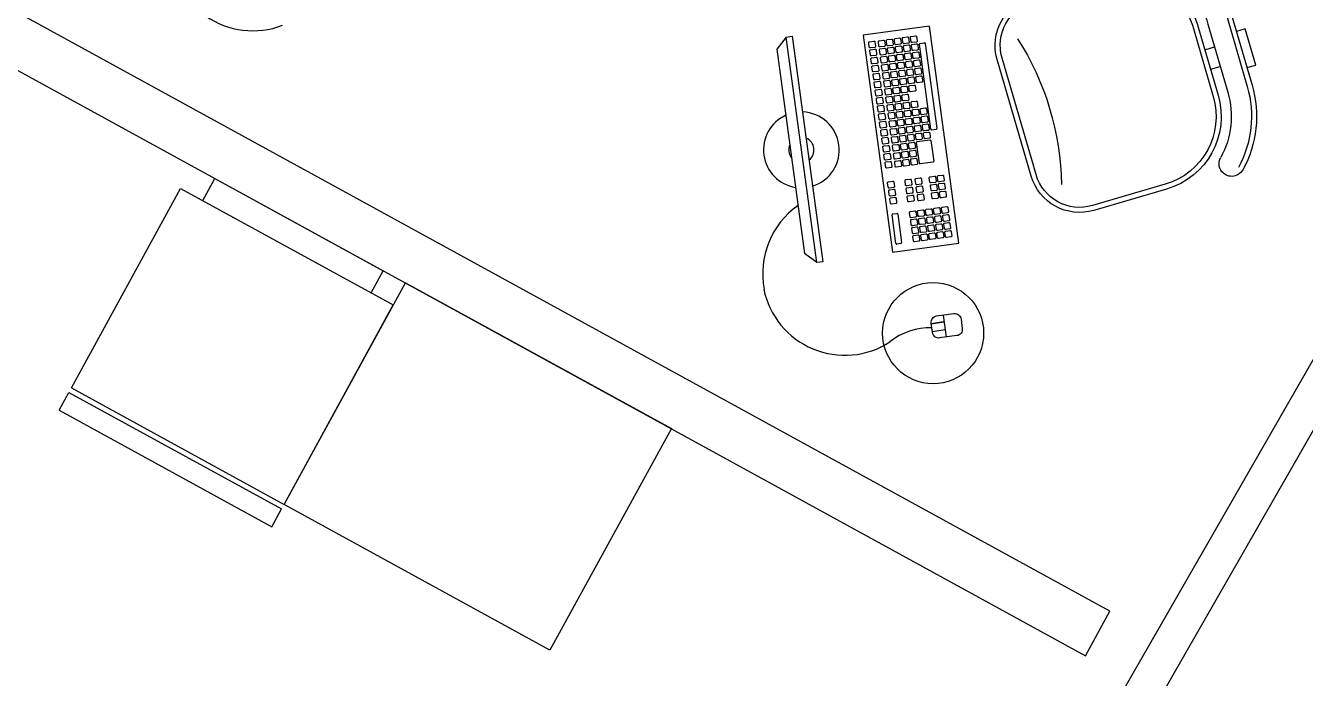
# Model space of a CAD drawing. Extents: x -1.7 to 87, y -33.6 to 19.
# Drawn here: x 51.733 to 54.266, y -5.114 to -3.823 of the extents above; entities that cross this region are included whole.
import ezdxf

# ---------------------------------------------------------------- set-up
doc = ezdxf.new("R2010")
doc.units = 0
for name, color, linetype in [('AR-ARMÁRIOS', 2, 'Continuous'), ('AR-DIV', 2, 'Continuous'), ('AR-MOB', 2, 'Continuous')]:
    doc.layers.add(name, color=color, linetype=linetype)

# ---------------------------------------------------------------- blocks, each defined once
blk = doc.blocks.new('geladeira')
at = {"color": 2}
for p, q in [((0.05, -0.24), (0.05, 0.24)), ((0.5, 0.24), (0.05, 0.24)), ((0.55, 0.24), (0.51, 0.24)), ((0.55, -0.24), (0.55, 0.24)), ((0.5, -0.24), (0.05, -0.24)), ((0.55, -0.24), (0.51, -0.24))]:
    blk.add_line(p, q, dxfattribs=at)
at = {"color": 1}
for p, q in [((0.5, -0.24), (0.5, 0.24)), ((0.51, -0.24), (0.51, 0.24)), ((0, -0.19), (0, 0.19)), ((0.05, 0.19), (0, 0.19)), ((0.05, -0.19), (0, -0.19))]:
    blk.add_line(p, q, dxfattribs=at)
blk = doc.blocks.new('CADEIRA-S')
at = {"color": 2}
for p, q in [((0.0718, 0.2686), (-0.0682, 0.2686)), ((0.0718, 0.2186), (-0.0682, 0.2186)), ((0.0718, 0.1986), (-0.0682, 0.1986)), ((-0.2182, 0.0486), (-0.2182, -0.1014)), ((0.2218, -0.1014), (0.2218, 0.0486)), ((-0.1182, -0.2014), (0.1218, -0.2014))]:
    blk.add_line(p, q, dxfattribs=at)
at = {"color": 1}
for p, q in [((0.0718, 0.2586), (-0.0682, 0.2586)), ((-0.0148, 0.1986), (-0.0149, 0.2186)), ((0.0252, 0.1986), (0.0251, 0.2186)), ((0.0718, 0.1886), (-0.0682, 0.1886)), ((-0.2082, 0.0486), (-0.2082, -0.1014)), ((0.2118, -0.1014), (0.2118, 0.0486)), ((-0.1182, -0.1914), (0.1218, -0.1914))]:
    blk.add_line(p, q, dxfattribs=at)
at = {"color": 2}
blk.add_lwpolyline([(-0.032, 0.2686), (-0.032, 0.2867), (0.0426, 0.2867), (0.0426, 0.2686)], dxfattribs=at)
for centre, radius, start, end in [((-0.0682, 0.0486), 0.22, 90, 135), ((0.0718, 0.0486), 0.22, 45, 90), ((-0.2061, 0.1864), 0.025, 135, 315), ((-0.0682, 0.0486), 0.17, 90, 135), ((0.0718, 0.0486), 0.17, 45, 90), ((0.2097, 0.1864), 0.025, 225, 45), ((-0.0682, 0.0486), 0.15, 90, 180), ((0.0718, 0.0486), 0.15, 0, 90), ((-0.1182, -0.1014), 0.1, 180, 270), ((0.1218, -0.1014), 0.1, 270, 0)]:
    blk.add_arc(centre, radius, start, end, dxfattribs=at)
at = {"color": 1}
for centre, radius, start, end in [((-0.0682, 0.0486), 0.21, 90, 135), ((0.0718, 0.0486), 0.21, 45, 90), ((-0.0682, 0.0486), 0.14, 90, 180), ((0.0718, 0.0486), 0.14, 0, 90), ((-0.1182, -0.1014), 0.09, 180, 270), ((0.1218, -0.1014), 0.09, 270, 0), ((-0.0052, -0.6823), 0.5534, 73.6911, 105.2491)]:
    blk.add_arc(centre, radius, start, end, dxfattribs=at)
blk = doc.blocks.new('estacao de trabalho 290 x 150')
at = {"color": 252}
for p, q in [((0.5718, 0.898), (0.5753, 0.9006)), ((0.681, 0.7663), (0.5804, 0.9024)), ((0.5808, 0.9046), (0.5882, 0.9101)), ((0.691, 0.7737), (0.5904, 0.9098)), ((0.6743, 0.7593), (0.6777, 0.7619)), ((0.6832, 0.7659), (0.6907, 0.7714)), ((0.6693, 0.7315), (0.6898, 0.7467)), ((0.6921, 0.7463), (0.7165, 0.7132)), ((0.6934, 0.6962), (0.669, 0.7293)), ((0.7162, 0.711), (0.6957, 0.6958)), ((0.7401, 0.6863), (0.7375, 0.6898)), ((0.6955, 0.5827), (0.7022, 0.5876)), ((0.7044, 0.5873), (0.7381, 0.5416)), ((0.7289, 0.5348), (0.6952, 0.5804)), ((0.7378, 0.5394), (0.7311, 0.5345))]:
    blk.add_line(p, q, dxfattribs=at)
at = {"color": 2}
for p, q in [((0.3423, 0.788), (0.3379, 0.7583)), ((0.3379, 0.7583), (0.5801, 0.4305)), ((0.8666, 0.4291), (0.887, 0.4442)), ((0.887, 0.4442), (0.8666, 0.4291)), ((0.8758, 0.4167), (0.8962, 0.4318)), ((0.8789, 0.4551), (0.905, 0.4198)), ((0.6097, 0.426), (0.5801, 0.4305))]:
    blk.add_line(p, q, dxfattribs=at)
for points in [[(0.8381, 0.5953), (0.5809, 0.9435), (0.4743, 0.8647), (0.7315, 0.5165)], [(-1.45, 0), (1.45, 0), (1.45, 0.1), (-1.45, 0.1)]]:
    blk.add_lwpolyline(points, close=True, dxfattribs=at)
at = {"color": 252}
for points in [[(0.5588, 0.9083), (0.5658, 0.9134, -0.414214), (0.5684, 0.913), (0.5736, 0.9061, -0.414214), (0.5732, 0.9034), (0.5662, 0.8983, -0.414214), (0.5636, 0.8987), (0.5584, 0.9057, -0.414214)], [(0.5331, 0.8893), (0.54, 0.8944, -0.414214), (0.5427, 0.894), (0.5478, 0.8871, -0.414214), (0.5474, 0.8844), (0.5405, 0.8793, -0.414214), (0.5378, 0.8797), (0.5327, 0.8866, -0.414214)], [(0.546, 0.8988), (0.5529, 0.9039, -0.414214), (0.5556, 0.9035), (0.5607, 0.8966, -0.414214), (0.5603, 0.8939), (0.5533, 0.8888, -0.414214), (0.5507, 0.8892), (0.5456, 0.8962, -0.414214)], [(0.5555, 0.8859), (0.5624, 0.8911, -0.414214), (0.5651, 0.8907), (0.5702, 0.8837, -0.414214), (0.5698, 0.8811), (0.5629, 0.8759, -0.414214), (0.5602, 0.8763), (0.5551, 0.8833, -0.414214)], [(0.5683, 0.8954), (0.5753, 0.9006, -0.414214), (0.5779, 0.9002), (0.5831, 0.8932, -0.414214), (0.5827, 0.8906), (0.5757, 0.8854, -0.414214), (0.5731, 0.8858), (0.5679, 0.8928, -0.414214)], [(0.5778, 0.8826), (0.5848, 0.8877, -0.414214), (0.5874, 0.8873), (0.5926, 0.8804, -0.414214), (0.5922, 0.8777), (0.5852, 0.8726, -0.414214), (0.5826, 0.873), (0.5774, 0.8799, -0.414214)], [(0.4915, 0.8595), (0.4985, 0.8646, -0.414214), (0.5011, 0.8642), (0.5063, 0.8573, -0.414214), (0.5059, 0.8546), (0.4989, 0.8495, -0.414214), (0.4963, 0.8499), (0.4911, 0.8569, -0.414214)], [(0.5073, 0.8703), (0.5143, 0.8754, -0.414214), (0.5169, 0.875), (0.5221, 0.8681, -0.414214), (0.5217, 0.8654), (0.5147, 0.8603, -0.414214), (0.5121, 0.8607), (0.507, 0.8676, -0.414214)], [(0.5169, 0.8574), (0.5238, 0.8625, -0.414214), (0.5265, 0.8621), (0.5316, 0.8552, -0.414214), (0.5312, 0.8525), (0.5242, 0.8474, -0.414214), (0.5216, 0.8478), (0.5165, 0.8548, -0.414214)], [(0.5202, 0.8798), (0.5272, 0.8849, -0.414214), (0.5298, 0.8845), (0.535, 0.8776, -0.414214), (0.5346, 0.8749), (0.5276, 0.8698, -0.414214), (0.525, 0.8702), (0.5198, 0.8771, -0.414214)], [(0.5297, 0.8669), (0.5367, 0.8721, -0.414214), (0.5393, 0.8717), (0.5445, 0.8647, -0.414214), (0.5441, 0.8621), (0.5371, 0.8569, -0.414214), (0.5345, 0.8573), (0.5293, 0.8643, -0.414214)], [(0.5426, 0.8764), (0.5495, 0.8816, -0.414214), (0.5522, 0.8812), (0.5573, 0.8742, -0.414214), (0.5569, 0.8716), (0.55, 0.8664, -0.414214), (0.5473, 0.8668), (0.5422, 0.8738, -0.414214)], [(0.5521, 0.8636), (0.5591, 0.8687, -0.414214), (0.5617, 0.8683), (0.5668, 0.8613, -0.414214), (0.5664, 0.8587), (0.5595, 0.8536, -0.414214), (0.5568, 0.8539), (0.5517, 0.8609, -0.414214)], [(0.565, 0.8731), (0.5719, 0.8782, -0.414214), (0.5746, 0.8778), (0.5797, 0.8708, -0.414214), (0.5793, 0.8682), (0.5724, 0.8631, -0.414214), (0.5697, 0.8635), (0.5646, 0.8704, -0.414214)], [(0.5745, 0.8602), (0.5814, 0.8653, -0.414214), (0.5841, 0.8649), (0.5892, 0.858, -0.414214), (0.5888, 0.8553), (0.5819, 0.8502, -0.414214), (0.5792, 0.8506), (0.5741, 0.8575, -0.414214)], [(0.5873, 0.8697), (0.5943, 0.8748, -0.414214), (0.5969, 0.8744), (0.6021, 0.8675, -0.414214), (0.6017, 0.8648), (0.5947, 0.8597, -0.414214), (0.5921, 0.8601), (0.5869, 0.8671, -0.414214)], [(0.5969, 0.8568), (0.6038, 0.862, -0.414214), (0.6065, 0.8616), (0.6116, 0.8546, -0.414214), (0.6112, 0.852), (0.6042, 0.8468, -0.414214), (0.6016, 0.8472), (0.5965, 0.8542, -0.414214)], [(0.501, 0.8466), (0.508, 0.8518, -0.414214), (0.5106, 0.8514), (0.5158, 0.8444, -0.414214), (0.5154, 0.8418), (0.5084, 0.8366, -0.414214), (0.5058, 0.837), (0.5006, 0.844, -0.414214)], [(0.5105, 0.8338), (0.5175, 0.8389, -0.414214), (0.5201, 0.8385), (0.5253, 0.8315, -0.414214), (0.5249, 0.8289), (0.5179, 0.8238, -0.414214), (0.5153, 0.8242), (0.5101, 0.8311, -0.414214)], [(0.5264, 0.8445), (0.5333, 0.8497, -0.414214), (0.536, 0.8493), (0.5411, 0.8423, -0.414214), (0.5407, 0.8397), (0.5338, 0.8345, -0.414214), (0.5311, 0.8349), (0.526, 0.8419, -0.414214)], [(0.5359, 0.8317), (0.5428, 0.8368, -0.414214), (0.5455, 0.8364), (0.5506, 0.8295, -0.414214), (0.5502, 0.8268), (0.5433, 0.8217, -0.414214), (0.5406, 0.8221), (0.5355, 0.829, -0.414214)], [(0.5392, 0.854), (0.5462, 0.8592, -0.414214), (0.5488, 0.8588), (0.554, 0.8518, -0.414214), (0.5536, 0.8492), (0.5466, 0.844, -0.414214), (0.544, 0.8444), (0.5388, 0.8514, -0.414214)], [(0.5487, 0.8412), (0.5557, 0.8463, -0.414214), (0.5583, 0.8459), (0.5635, 0.839, -0.414214), (0.5631, 0.8363), (0.5561, 0.8312, -0.414214), (0.5535, 0.8316), (0.5483, 0.8385, -0.414214)], [(0.5616, 0.8507), (0.5686, 0.8558, -0.414214), (0.5712, 0.8554), (0.5763, 0.8485, -0.414214), (0.5759, 0.8458), (0.569, 0.8407, -0.414214), (0.5663, 0.8411), (0.5612, 0.848, -0.414214)], [(0.5711, 0.8378), (0.5781, 0.843, -0.414214), (0.5807, 0.8426), (0.5859, 0.8356, -0.414214), (0.5855, 0.833), (0.5785, 0.8278, -0.414214), (0.5759, 0.8282), (0.5707, 0.8352, -0.414214)], [(0.584, 0.8473), (0.5909, 0.8525, -0.414214), (0.5936, 0.8521), (0.5987, 0.8451, -0.414214), (0.5983, 0.8425), (0.5914, 0.8373, -0.414214), (0.5887, 0.8377), (0.5836, 0.8447, -0.414214)], [(0.5935, 0.8345), (0.6004, 0.8396, -0.414214), (0.6031, 0.8392), (0.6082, 0.8322, -0.414214), (0.6078, 0.8296), (0.6009, 0.8245, -0.414214), (0.5982, 0.8249), (0.5931, 0.8318, -0.414214)], [(0.6064, 0.844), (0.6133, 0.8491, -0.414214), (0.616, 0.8487), (0.6211, 0.8417, -0.414214), (0.6207, 0.8391), (0.6137, 0.834, -0.414214), (0.6111, 0.8344), (0.606, 0.8413, -0.414214)], [(0.52, 0.8209), (0.527, 0.826, -0.414214), (0.5296, 0.8256), (0.5348, 0.8187, -0.414214), (0.5344, 0.816), (0.5274, 0.8109, -0.414214), (0.5248, 0.8113), (0.5196, 0.8182, -0.414214)], [(0.5295, 0.808), (0.5365, 0.8132, -0.414214), (0.5391, 0.8128), (0.5443, 0.8058, -0.414214), (0.5439, 0.8032), (0.5369, 0.798, -0.414214), (0.5343, 0.7984), (0.5292, 0.8054, -0.414214)], [(0.5454, 0.8188), (0.5523, 0.8239, -0.414214), (0.555, 0.8235), (0.5601, 0.8166, -0.414214), (0.5597, 0.8139), (0.5528, 0.8088, -0.414214), (0.5501, 0.8092), (0.545, 0.8162, -0.414214)], [(0.5549, 0.8059), (0.5618, 0.8111, -0.414214), (0.5645, 0.8107), (0.5696, 0.8037, -0.414214), (0.5692, 0.8011), (0.5623, 0.7959, -0.414214), (0.5596, 0.7963), (0.5545, 0.8033, -0.414214)], [(0.5582, 0.8283), (0.5652, 0.8334, -0.414214), (0.5678, 0.833), (0.573, 0.8261, -0.414214), (0.5726, 0.8234), (0.5656, 0.8183, -0.414214), (0.563, 0.8187), (0.5578, 0.8257, -0.414214)], [(0.5678, 0.8154), (0.5747, 0.8206, -0.414214), (0.5774, 0.8202), (0.5825, 0.8132, -0.414214), (0.5821, 0.8106), (0.5751, 0.8054, -0.414214), (0.5725, 0.8058), (0.5674, 0.8128, -0.414214)], [(0.5806, 0.8249), (0.5876, 0.8301, -0.414214), (0.5902, 0.8297), (0.5954, 0.8227, -0.414214), (0.595, 0.8201), (0.588, 0.8149, -0.414214), (0.5854, 0.8153), (0.5802, 0.8223, -0.414214)], [(0.5901, 0.8121), (0.5971, 0.8172, -0.414214), (0.5997, 0.8168), (0.6049, 0.8099, -0.414214), (0.6045, 0.8072), (0.5975, 0.8021, -0.414214), (0.5949, 0.8025), (0.5897, 0.8094, -0.414214)], [(0.603, 0.8216), (0.61, 0.8267, -0.414214), (0.6126, 0.8263), (0.6177, 0.8194, -0.414214), (0.6173, 0.8167), (0.6104, 0.8116, -0.414214), (0.6077, 0.812), (0.6026, 0.8189, -0.414214)], [(0.5391, 0.7952), (0.546, 0.8003, -0.414214), (0.5487, 0.7999), (0.5538, 0.7929, -0.414214), (0.5534, 0.7903), (0.5464, 0.7852, -0.414214), (0.5438, 0.7856), (0.5387, 0.7925, -0.414214)], [(0.5486, 0.7823), (0.5555, 0.7874, -0.414214), (0.5582, 0.787), (0.5633, 0.7801, -0.414214), (0.5629, 0.7774), (0.556, 0.7723, -0.414214), (0.5533, 0.7727), (0.5482, 0.7796, -0.414214)], [(0.5644, 0.7931), (0.5713, 0.7982, -0.414214), (0.574, 0.7978), (0.5791, 0.7908, -0.414214), (0.5787, 0.7882), (0.5718, 0.7831, -0.414214), (0.5691, 0.7835), (0.564, 0.7904, -0.414214)], [(0.5739, 0.7802), (0.5809, 0.7853, -0.414214), (0.5835, 0.7849), (0.5886, 0.778, -0.414214), (0.5882, 0.7753), (0.5813, 0.7702, -0.414214), (0.5786, 0.7706), (0.5735, 0.7775, -0.414214)], [(0.5773, 0.8026), (0.5842, 0.8077, -0.414214), (0.5869, 0.8073), (0.592, 0.8004, -0.414214), (0.5916, 0.7977), (0.5846, 0.7926, -0.414214), (0.582, 0.793), (0.5769, 0.7999, -0.414214)], [(0.5868, 0.7897), (0.5937, 0.7948, -0.414214), (0.5964, 0.7944), (0.6015, 0.7875, -0.414214), (0.6011, 0.7848), (0.5942, 0.7797, -0.414214), (0.5915, 0.7801), (0.5864, 0.7871, -0.414214)], [(0.5996, 0.7992), (0.6066, 0.8043, -0.414214), (0.6092, 0.8039), (0.6144, 0.797, -0.414214), (0.614, 0.7943), (0.607, 0.7892, -0.414214), (0.6044, 0.7896), (0.5992, 0.7966, -0.414214)], [(0.6091, 0.7863), (0.6161, 0.7915, -0.414214), (0.6187, 0.7911), (0.6239, 0.7841, -0.414214), (0.6235, 0.7815), (0.6165, 0.7763, -0.414214), (0.6139, 0.7767), (0.6087, 0.7837, -0.414214)], [(0.622, 0.7958), (0.629, 0.801, -0.414214), (0.6316, 0.8006), (0.6368, 0.7936, -0.414214), (0.6364, 0.791), (0.6294, 0.7858, -0.414214), (0.6268, 0.7862), (0.6216, 0.7932, -0.414214)], [(0.6315, 0.783), (0.6385, 0.7881, -0.414214), (0.6411, 0.7877), (0.6463, 0.7808, -0.414214), (0.6459, 0.7781), (0.6389, 0.773, -0.414214), (0.6363, 0.7734), (0.6311, 0.7803, -0.414214)], [(0.6444, 0.7925), (0.6513, 0.7976, -0.414214), (0.654, 0.7972), (0.6591, 0.7903, -0.414214), (0.6587, 0.7876), (0.6518, 0.7825, -0.414214), (0.6491, 0.7829), (0.644, 0.7898, -0.414214)], [(0.5581, 0.7694), (0.565, 0.7746, -0.414214), (0.5677, 0.7742), (0.5728, 0.7672, -0.414214), (0.5724, 0.7646), (0.5655, 0.7594, -0.414214), (0.5628, 0.7598), (0.5577, 0.7668, -0.414214)], [(0.5676, 0.7566), (0.5745, 0.7617, -0.414214), (0.5772, 0.7613), (0.5823, 0.7543, -0.414214), (0.5819, 0.7517), (0.575, 0.7465, -0.414214), (0.5723, 0.7469), (0.5672, 0.7539, -0.414214)], [(0.5834, 0.7673), (0.5904, 0.7725, -0.414214), (0.593, 0.7721), (0.5981, 0.7651, -0.414214), (0.5977, 0.7625), (0.5908, 0.7573, -0.414214), (0.5881, 0.7577), (0.583, 0.7647, -0.414214)], [(0.5929, 0.7545), (0.5999, 0.7596, -0.414214), (0.6025, 0.7592), (0.6077, 0.7522, -0.414214), (0.6073, 0.7496), (0.6003, 0.7445, -0.414214), (0.5977, 0.7449), (0.5925, 0.7518, -0.414214)], [(0.5963, 0.7768), (0.6032, 0.782, -0.414214), (0.6059, 0.7816), (0.611, 0.7746, -0.414214), (0.6106, 0.772), (0.6037, 0.7668, -0.414214), (0.601, 0.7672), (0.5959, 0.7742, -0.414214)], [(0.6058, 0.764), (0.6127, 0.7691, -0.414214), (0.6154, 0.7687), (0.6205, 0.7617, -0.414214), (0.6201, 0.7591), (0.6132, 0.754, -0.414214), (0.6105, 0.7544), (0.6054, 0.7613, -0.414214)], [(0.6187, 0.7735), (0.6256, 0.7786, -0.414214), (0.6283, 0.7782), (0.6334, 0.7713, -0.414214), (0.633, 0.7686), (0.626, 0.7635, -0.414214), (0.6234, 0.7639), (0.6183, 0.7708, -0.414214)], [(0.6282, 0.7606), (0.6351, 0.7657, -0.414214), (0.6378, 0.7653), (0.6429, 0.7584, -0.414214), (0.6425, 0.7557), (0.6355, 0.7506, -0.414214), (0.6329, 0.751), (0.6278, 0.758, -0.414214)], [(0.641, 0.7701), (0.648, 0.7752, -0.414214), (0.6506, 0.7748), (0.6558, 0.7679, -0.414214), (0.6554, 0.7652), (0.6484, 0.7601, -0.414214), (0.6458, 0.7605), (0.6406, 0.7675, -0.414214)], [(0.6505, 0.7572), (0.6575, 0.7624, -0.414214), (0.6601, 0.762), (0.6653, 0.755, -0.414214), (0.6649, 0.7524), (0.6579, 0.7472, -0.414214), (0.6553, 0.7476), (0.6501, 0.7546, -0.414214)], [(0.6539, 0.7796), (0.6608, 0.7848, -0.414214), (0.6635, 0.7844), (0.6686, 0.7774, -0.414214), (0.6682, 0.7748), (0.6613, 0.7696, -0.414214), (0.6586, 0.77), (0.6535, 0.777, -0.414214)], [(0.6634, 0.7667), (0.6704, 0.7719, -0.414214), (0.673, 0.7715), (0.6781, 0.7645, -0.414214), (0.6777, 0.7619), (0.6708, 0.7567, -0.414214), (0.6681, 0.7571), (0.663, 0.7641, -0.414214)], [(0.5771, 0.7437), (0.584, 0.7488, -0.414214), (0.5867, 0.7484), (0.5918, 0.7415, -0.414214), (0.5914, 0.7388), (0.5845, 0.7337, -0.414214), (0.5818, 0.7341), (0.5767, 0.741, -0.414214)], [(0.5866, 0.7308), (0.5935, 0.7359, -0.414214), (0.5962, 0.7356), (0.6013, 0.7286, -0.414214), (0.6009, 0.7259), (0.594, 0.7208, -0.414214), (0.5913, 0.7212), (0.5862, 0.7282, -0.414214)], [(0.6024, 0.7416), (0.6094, 0.7467, -0.414214), (0.612, 0.7463), (0.6172, 0.7394, -0.414214), (0.6168, 0.7367), (0.6098, 0.7316, -0.414214), (0.6072, 0.732), (0.602, 0.7389, -0.414214)], [(0.6153, 0.7511), (0.6222, 0.7562, -0.414214), (0.6249, 0.7558), (0.63, 0.7489, -0.414214), (0.6296, 0.7462), (0.6227, 0.7411, -0.414214), (0.62, 0.7415), (0.6149, 0.7484, -0.414214)], [(0.6248, 0.7382), (0.6317, 0.7434, -0.414214), (0.6344, 0.743), (0.6395, 0.736, -0.414214), (0.6391, 0.7334), (0.6322, 0.7282, -0.414214), (0.6295, 0.7286), (0.6244, 0.7356, -0.414214)], [(0.6377, 0.7477), (0.6446, 0.7529, -0.414214), (0.6473, 0.7525), (0.6524, 0.7455, -0.414214), (0.652, 0.7429), (0.6451, 0.7377, -0.414214), (0.6424, 0.7381), (0.6373, 0.7451, -0.414214)], [(0.6472, 0.7349), (0.6541, 0.74, -0.414214), (0.6568, 0.7396), (0.6619, 0.7326, -0.414214), (0.6615, 0.73), (0.6546, 0.7249, -0.414214), (0.6519, 0.7253), (0.6468, 0.7322, -0.414214)], [(0.66, 0.7444), (0.667, 0.7495, -0.414214), (0.6696, 0.7491), (0.6748, 0.7422, -0.414214), (0.6744, 0.7395), (0.6674, 0.7344, -0.414214), (0.6648, 0.7348), (0.6596, 0.7417, -0.414214)], [(0.6729, 0.7539), (0.6799, 0.759, -0.414214), (0.6825, 0.7586), (0.6877, 0.7517, -0.414214), (0.6873, 0.749), (0.6803, 0.7439, -0.414214), (0.6777, 0.7443), (0.6725, 0.7512, -0.414214)], [(0.5961, 0.7179), (0.6031, 0.7231, -0.414214), (0.6057, 0.7227), (0.6108, 0.7157, -0.414214), (0.6104, 0.7131), (0.6035, 0.7079, -0.414214), (0.6008, 0.7083), (0.5957, 0.7153, -0.414214)], [(0.6056, 0.7051), (0.6126, 0.7102, -0.414214), (0.6152, 0.7098), (0.6203, 0.7029, -0.414214), (0.6199, 0.7002), (0.613, 0.6951, -0.414214), (0.6103, 0.6955), (0.6052, 0.7024, -0.414214)], [(0.6119, 0.7287), (0.6189, 0.7339, -0.414214), (0.6215, 0.7335), (0.6267, 0.7265, -0.414214), (0.6263, 0.7239), (0.6193, 0.7187, -0.414214), (0.6167, 0.7191), (0.6115, 0.7261, -0.414214)], [(0.6214, 0.7158), (0.6284, 0.721, -0.414214), (0.631, 0.7206), (0.6362, 0.7136, -0.414214), (0.6358, 0.711), (0.6288, 0.7058, -0.414214), (0.6262, 0.7062), (0.621, 0.7132, -0.414214)], [(0.6343, 0.7254), (0.6413, 0.7305, -0.414214), (0.6439, 0.7301), (0.649, 0.7231, -0.414214), (0.6486, 0.7205), (0.6417, 0.7154, -0.414214), (0.639, 0.7158), (0.6339, 0.7227, -0.414214)], [(0.6438, 0.7125), (0.6508, 0.7176, -0.414214), (0.6534, 0.7172), (0.6586, 0.7103, -0.414214), (0.6582, 0.7076), (0.6512, 0.7025, -0.414214), (0.6486, 0.7029), (0.6434, 0.7098, -0.414214)], [(0.6567, 0.722), (0.6636, 0.7271, -0.414214), (0.6663, 0.7267), (0.6714, 0.7198, -0.414214), (0.671, 0.7171), (0.6641, 0.712, -0.414214), (0.6614, 0.7124), (0.6563, 0.7193, -0.414214)], [(0.6662, 0.7091), (0.6731, 0.7143, -0.414214), (0.6758, 0.7139), (0.6809, 0.7069, -0.414214), (0.6805, 0.7043), (0.6736, 0.6991, -0.414214), (0.6709, 0.6995), (0.6658, 0.7065, -0.414214)], [(0.6151, 0.6922), (0.6221, 0.6973, -0.414214), (0.6247, 0.6969), (0.6299, 0.69, -0.414214), (0.6295, 0.6873), (0.6225, 0.6822, -0.414214), (0.6199, 0.6826), (0.6147, 0.6896, -0.414214)], [(0.6246, 0.6793), (0.6316, 0.6845, -0.414214), (0.6342, 0.6841), (0.6394, 0.6771, -0.414214), (0.639, 0.6745), (0.632, 0.6693, -0.414214), (0.6294, 0.6697), (0.6242, 0.6767, -0.414214)], [(0.6309, 0.703), (0.6379, 0.7081, -0.414214), (0.6405, 0.7077), (0.6457, 0.7008, -0.414214), (0.6453, 0.6981), (0.6383, 0.693, -0.414214), (0.6357, 0.6934), (0.6305, 0.7003, -0.414214)], [(0.6405, 0.6901), (0.6474, 0.6952, -0.414214), (0.65, 0.6948), (0.6552, 0.6879, -0.414214), (0.6548, 0.6852), (0.6478, 0.6801, -0.414214), (0.6452, 0.6805), (0.6401, 0.6875, -0.414214)], [(0.6533, 0.6996), (0.6603, 0.7048, -0.414214), (0.6629, 0.7044), (0.6681, 0.6974, -0.414214), (0.6677, 0.6948), (0.6607, 0.6896, -0.414214), (0.6581, 0.69), (0.6529, 0.697, -0.414214)], [(0.6628, 0.6867), (0.6698, 0.6919, -0.414214), (0.6724, 0.6915), (0.6776, 0.6845, -0.414214), (0.6772, 0.6819), (0.6702, 0.6767, -0.414214), (0.6676, 0.6771), (0.6624, 0.6841, -0.414214)], [(0.6757, 0.6963), (0.6826, 0.7014, -0.414214), (0.6853, 0.701), (0.6904, 0.694, -0.414214), (0.69, 0.6914), (0.6831, 0.6863, -0.414214), (0.6804, 0.6867), (0.6753, 0.6936, -0.414214)], [(0.725, 0.6829), (0.732, 0.6881, -0.414214), (0.7346, 0.6877), (0.7398, 0.6807, -0.414214), (0.7394, 0.6781), (0.7324, 0.6729, -0.414214), (0.7298, 0.6733), (0.7246, 0.6803, -0.414214)], [(0.7379, 0.6924), (0.7448, 0.6976, -0.414214), (0.7475, 0.6972), (0.7526, 0.6902, -0.414214), (0.7522, 0.6876), (0.7453, 0.6824, -0.414214), (0.7426, 0.6828), (0.7375, 0.6898, -0.414214)], [(0.7474, 0.6796), (0.7544, 0.6847, -0.414214), (0.757, 0.6843), (0.7621, 0.6773, -0.414214), (0.7617, 0.6747), (0.7548, 0.6696, -0.414214), (0.7521, 0.67), (0.747, 0.6769, -0.414214)], [(0.6341, 0.6665), (0.6411, 0.6716, -0.414214), (0.6437, 0.6712), (0.6489, 0.6643, -0.414214), (0.6485, 0.6616), (0.6415, 0.6565, -0.414214), (0.6389, 0.6569), (0.6337, 0.6638, -0.414214)], [(0.65, 0.6772), (0.6569, 0.6824, -0.414214), (0.6596, 0.682), (0.6647, 0.675, -0.414214), (0.6643, 0.6724), (0.6573, 0.6672, -0.414214), (0.6547, 0.6676), (0.6496, 0.6746, -0.414214)], [(0.6857, 0.6548), (0.6927, 0.6599, -0.414214), (0.6953, 0.6595), (0.7004, 0.6525, -0.414214), (0.7, 0.6499), (0.6931, 0.6448, -0.414214), (0.6904, 0.6451), (0.6853, 0.6521, -0.414214)], [(0.7021, 0.6664), (0.7091, 0.6715, -0.414214), (0.7117, 0.6711), (0.7169, 0.6641, -0.414214), (0.7165, 0.6615), (0.7095, 0.6564, -0.414214), (0.7069, 0.6568), (0.7017, 0.6637, -0.414214)], [(0.7116, 0.6535), (0.7186, 0.6586, -0.414214), (0.7212, 0.6582), (0.7264, 0.6513, -0.414214), (0.726, 0.6486), (0.719, 0.6435, -0.414214), (0.7164, 0.6439), (0.7112, 0.6508, -0.414214)], [(0.7345, 0.6701), (0.7415, 0.6752, -0.414214), (0.7441, 0.6748), (0.7493, 0.6678, -0.414214), (0.7489, 0.6652), (0.7419, 0.6601, -0.414214), (0.7393, 0.6605), (0.7341, 0.6674, -0.414214)], [(0.744, 0.6572), (0.751, 0.6623, -0.414214), (0.7536, 0.6619), (0.7588, 0.655, -0.414214), (0.7584, 0.6523), (0.7514, 0.6472, -0.414214), (0.7488, 0.6476), (0.7436, 0.6545, -0.414214)], [(0.7569, 0.6667), (0.7639, 0.6718, -0.414214), (0.7665, 0.6714), (0.7716, 0.6645, -0.414214), (0.7713, 0.6618), (0.7643, 0.6567, -0.414214), (0.7617, 0.6571), (0.7565, 0.664, -0.414214)], [(0.6575, 0.6343), (0.6645, 0.6395, -0.414214), (0.6671, 0.6391), (0.6723, 0.6321, -0.414214), (0.6719, 0.6295), (0.6649, 0.6243, -0.414214), (0.6623, 0.6247), (0.6571, 0.6317, -0.414214)], [(0.6952, 0.6419), (0.7022, 0.647, -0.414214), (0.7048, 0.6466), (0.7099, 0.6397, -0.414214), (0.7095, 0.637), (0.7026, 0.6319, -0.414214), (0.6999, 0.6323), (0.6948, 0.6392, -0.414214)], [(0.7047, 0.629), (0.7117, 0.6342, -0.414214), (0.7143, 0.6338), (0.7195, 0.6268, -0.414214), (0.7191, 0.6242), (0.7121, 0.619, -0.414214), (0.7095, 0.6194), (0.7043, 0.6264, -0.414214)], [(0.7211, 0.6406), (0.7281, 0.6458, -0.414214), (0.7307, 0.6454), (0.7359, 0.6384, -0.414214), (0.7355, 0.6358), (0.7285, 0.6306, -0.414214), (0.7259, 0.631), (0.7207, 0.638, -0.414214)], [(0.7624, 0.6323), (0.7693, 0.6375, -0.414214), (0.772, 0.6371), (0.7771, 0.6301, -0.414214), (0.7767, 0.6275), (0.7698, 0.6223, -0.414214), (0.7671, 0.6227), (0.762, 0.6297, -0.414214)], [(0.7752, 0.6418), (0.7822, 0.647, -0.414214), (0.7848, 0.6466), (0.79, 0.6396, -0.414214), (0.7896, 0.637), (0.7826, 0.6318, -0.414214), (0.78, 0.6322), (0.7748, 0.6392, -0.414214)], [(0.7847, 0.629), (0.7917, 0.6341, -0.414214), (0.7943, 0.6337), (0.7995, 0.6268, -0.414214), (0.7991, 0.6241), (0.7921, 0.619, -0.414214), (0.7895, 0.6194), (0.7843, 0.6263, -0.414214)], [(0.667, 0.6215), (0.674, 0.6266, -0.414214), (0.6766, 0.6262), (0.6818, 0.6192, -0.414214), (0.6814, 0.6166), (0.6744, 0.6115, -0.414214), (0.6718, 0.6119), (0.6666, 0.6188, -0.414214)], [(0.6766, 0.6086), (0.6835, 0.6137, -0.414214), (0.6862, 0.6133), (0.6913, 0.6064, -0.414214), (0.6909, 0.6037), (0.6839, 0.5986, -0.414214), (0.6813, 0.599), (0.6762, 0.6059, -0.414214)], [(0.7238, 0.6038), (0.7307, 0.609, -0.414214), (0.7334, 0.6086), (0.7385, 0.6016, -0.414214), (0.7381, 0.599), (0.7311, 0.5938, -0.414214), (0.7285, 0.5942), (0.7234, 0.6012, -0.414214)], [(0.7366, 0.6133), (0.7436, 0.6185, -0.414214), (0.7462, 0.6181), (0.7514, 0.6111, -0.414214), (0.751, 0.6085), (0.744, 0.6033, -0.414214), (0.7414, 0.6037), (0.7362, 0.6107, -0.414214)], [(0.7495, 0.6228), (0.7564, 0.628, -0.414214), (0.7591, 0.6276), (0.7642, 0.6206, -0.414214), (0.7638, 0.618), (0.7569, 0.6128, -0.414214), (0.7542, 0.6132), (0.7491, 0.6202, -0.414214)], [(0.759, 0.61), (0.766, 0.6151, -0.414214), (0.7686, 0.6147), (0.7737, 0.6077, -0.414214), (0.7733, 0.6051), (0.7664, 0.6, -0.414214), (0.7637, 0.6004), (0.7586, 0.6073, -0.414214)], [(0.7719, 0.6195), (0.7788, 0.6246, -0.414214), (0.7815, 0.6242), (0.7866, 0.6173, -0.414214), (0.7862, 0.6146), (0.7793, 0.6095, -0.414214), (0.7766, 0.6099), (0.7715, 0.6168, -0.414214)], [(0.7814, 0.6066), (0.7883, 0.6117, -0.414214), (0.791, 0.6113), (0.7961, 0.6044, -0.414214), (0.7957, 0.6017), (0.7888, 0.5966, -0.414214), (0.7861, 0.597), (0.781, 0.604, -0.414214)], [(0.7942, 0.6161), (0.8012, 0.6212, -0.414214), (0.8038, 0.6208), (0.809, 0.6139, -0.414214), (0.8086, 0.6112), (0.8016, 0.6061, -0.414214), (0.799, 0.6065), (0.7938, 0.6135, -0.414214)], [(0.8038, 0.6032), (0.8107, 0.6084, -0.414214), (0.8134, 0.608), (0.8185, 0.601, -0.414214), (0.8181, 0.5984), (0.8111, 0.5932, -0.414214), (0.8085, 0.5936), (0.8034, 0.6006, -0.414214)], [(0.7333, 0.5909), (0.7402, 0.5961, -0.414214), (0.7429, 0.5957), (0.748, 0.5887, -0.414214), (0.7476, 0.5861), (0.7407, 0.5809, -0.414214), (0.738, 0.5813), (0.7329, 0.5883, -0.414214)], [(0.7428, 0.5781), (0.7497, 0.5832, -0.414214), (0.7524, 0.5828), (0.7575, 0.5759, -0.414214), (0.7571, 0.5732), (0.7502, 0.5681, -0.414214), (0.7475, 0.5685), (0.7424, 0.5754, -0.414214)], [(0.7461, 0.6005), (0.7531, 0.6056, -0.414214), (0.7557, 0.6052), (0.7609, 0.5982, -0.414214), (0.7605, 0.5956), (0.7535, 0.5905, -0.414214), (0.7509, 0.5909), (0.7457, 0.5978, -0.414214)], [(0.7556, 0.5876), (0.7626, 0.5927, -0.414214), (0.7652, 0.5923), (0.7704, 0.5854, -0.414214), (0.77, 0.5827), (0.763, 0.5776, -0.414214), (0.7604, 0.578), (0.7552, 0.5849, -0.414214)], [(0.7685, 0.5971), (0.7755, 0.6022, -0.414214), (0.7781, 0.6018), (0.7832, 0.5949, -0.414214), (0.7828, 0.5922), (0.7759, 0.5871, -0.414214), (0.7732, 0.5875), (0.7681, 0.5944, -0.414214)], [(0.778, 0.5842), (0.785, 0.5894, -0.414214), (0.7876, 0.589), (0.7928, 0.582, -0.414214), (0.7924, 0.5794), (0.7854, 0.5742, -0.414214), (0.7828, 0.5746), (0.7776, 0.5816, -0.414214)], [(0.7909, 0.5937), (0.7978, 0.5989, -0.414214), (0.8005, 0.5985), (0.8056, 0.5915, -0.414214), (0.8052, 0.5889), (0.7983, 0.5837, -0.414214), (0.7956, 0.5841), (0.7905, 0.5911, -0.414214)], [(0.7523, 0.5652), (0.7592, 0.5703, -0.414214), (0.7619, 0.5699), (0.767, 0.563, -0.414214), (0.7666, 0.5603), (0.7597, 0.5552, -0.414214), (0.757, 0.5556), (0.7519, 0.5626, -0.414214)], [(0.7651, 0.5747), (0.7721, 0.5799, -0.414214), (0.7747, 0.5795), (0.7799, 0.5725, -0.414214), (0.7795, 0.5699), (0.7725, 0.5647, -0.414214), (0.7699, 0.5651), (0.7647, 0.5721, -0.414214)]]:
    blk.add_lwpolyline(points, format="xyb", close=True, dxfattribs=at)
at = {"color": 1}
blk.add_lwpolyline([(0.3524, 0.7954), (0.6198, 0.4335), (0.6097, 0.426), (0.3423, 0.788)], close=True, dxfattribs=at)
at = {"color": 2}
blk.add_lwpolyline([(0.925, 0.4502, -0.414214), (0.9224, 0.4327), (0.8947, 0.4122, -0.414214), (0.8772, 0.4148), (0.8659, 0.43, -0.414214), (0.8686, 0.4475), (0.8963, 0.468, -0.414214), (0.9138, 0.4654)], format="xyb", close=True, dxfattribs=at)
at = {"color": 1}
blk.add_circle((0.8788, 0.4144), 0.1, dxfattribs=at)
at = {"color": 252}
for centre, start, end in [((0.5817, 0.9033), 126.456, 216.456), ((0.5891, 0.9088), 36.456, 126.456), ((0.6823, 0.7672), 216.456, 306.456), ((0.6897, 0.7727), 306.456, 36.456), ((0.6908, 0.7454), 36.456, 126.456), ((0.6703, 0.7302), 126.456, 216.456), ((0.7153, 0.7123), 306.456, 36.456), ((0.6947, 0.6971), 216.456, 306.456), ((0.6965, 0.5814), 126.456, 216.456), ((0.7031, 0.5863), 36.456, 126.456), ((0.7302, 0.5358), 216.456, 306.456), ((0.7368, 0.5407), 306.456, 36.456)]:
    blk.add_arc(centre, 0.0016, start, end, dxfattribs=at)
at = {"color": 1}
for radius, start, end in [(0.075, 316.0501, 116.862), (0.075, 142.886, 290.0261), (0.025, 336.456, 96.456), (0.025, 184.508, 248.4041)]:
    blk.add_arc((0.476, 0.607), radius, start, end, dxfattribs=at)
at = {"color": 2}
for centre, radius, start, end in [((0.6697, 0.4348), 0.1637, 153.5955, 219.8736), ((0.9266, 0.3121), 0.1233, 116.5016, 158.0859), ((-0.6679, 0.436), 0.164, 208.3713, 319.659), ((0.6679, 0.436), 0.164, 220.341, 331.6287)]:
    blk.add_arc(centre, radius, start, end, dxfattribs=at)
at = {"extrusion": (0, 0, -1), "zscale": -1, "rotation": 45.00000000000864}
blk.add_blockref('CADEIRA-S', (-0.9586, 1.0061), dxfattribs=at)

msp = doc.modelspace()

# ---------------------------------------------------------------- linework, layer by layer
at = {"layer": 'AR-ARMÁRIOS'}
msp.add_lwpolyline([(52.8316, -2.1522), (52.5582, -2.6637, -0.007669), (54.6886, -3.8446), (54.9764, -3.3411, 0.007665)], format="xyb", close=True, dxfattribs=at)
at = {"layer": 'AR-DIV'}
for p, q in [((51.2907, -9.6887), (54.6582, -3.8272)), ((51.3514, -9.7235), (54.7189, -3.862))]:
    msp.add_line(p, q, dxfattribs=at)
at = {"layer": 'AR-MOB'}
msp.add_lwpolyline([(52.4847, -4.3315), (53.011, -4.6198), (52.7707, -5.0583), (52.2445, -4.7701)], close=True, dxfattribs=at)

# ---------------------------------------------------------------- block references
for name, p, rotation in [('estacao de trabalho 290 x 150', (52.5592, -4.3723), 331.2865716415604), ('geladeira', (52.2743, -4.2162), 241.2865716415563)]:
    msp.add_blockref(name, p, dxfattribs=dict(at, rotation=rotation))

doc.saveas('drawing.dxf')
